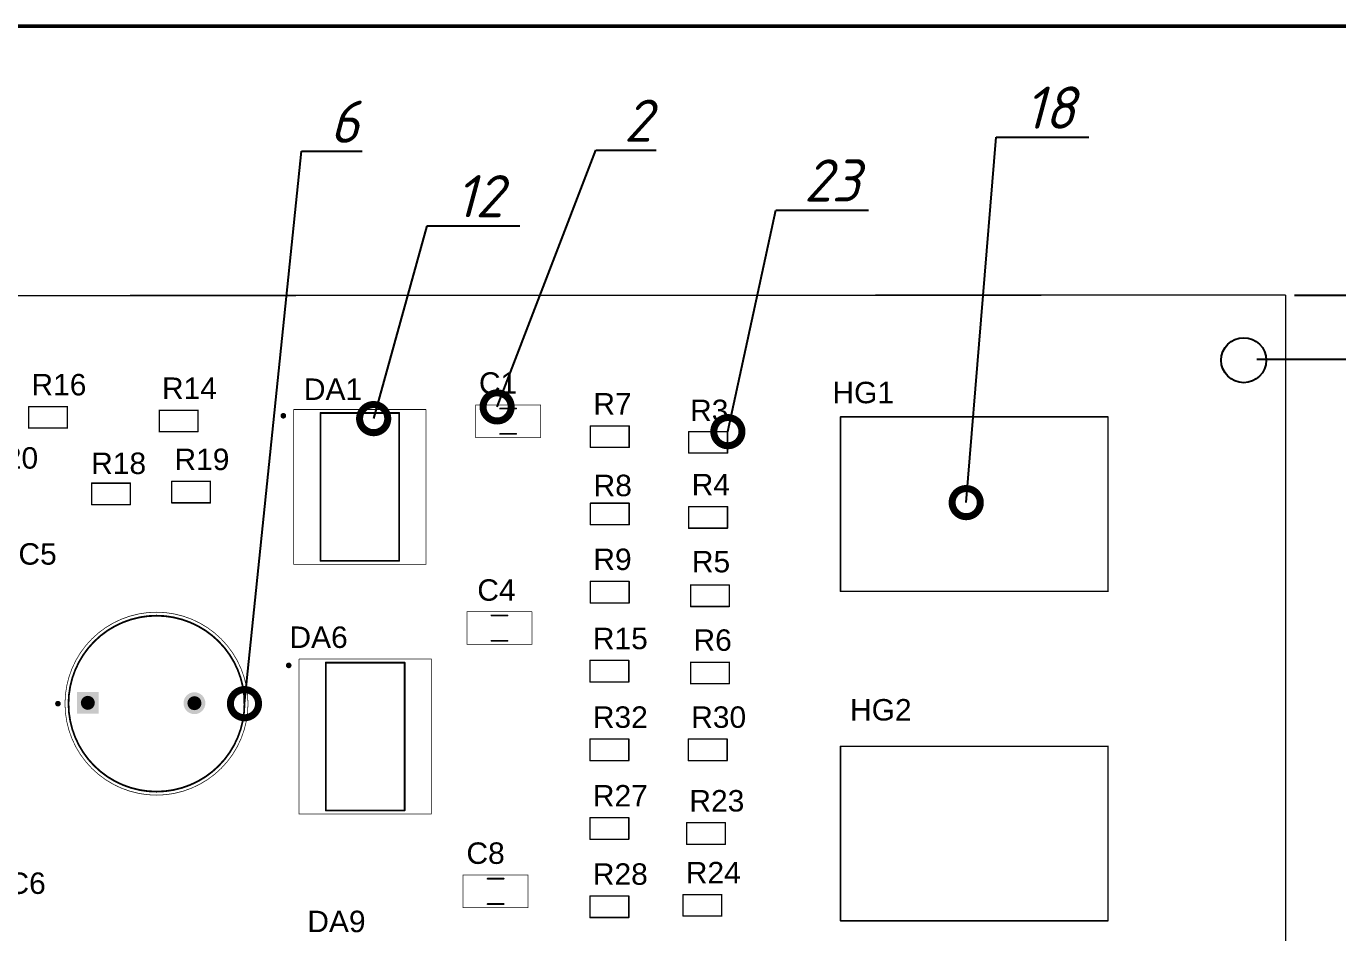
# Paper-space layout 'Лист1' of a CAD drawing. Header units: millimetres. Extents: x 20 to 405, y 5 to 258.
# Drawn here: x 122.9 to 216, y 193 to 257.5 of the extents above; entities that cross this region are included whole.
import ezdxf
from ezdxf import colors
from ezdxf.entities.mleader import LeaderData, LeaderLine
from ezdxf.math import Vec2, Vec3

# ---------------------------------------------------------------- set-up
doc = ezdxf.new("R2010")
doc.units = ezdxf.units.MM
for name, color, linetype in [('Mechanical13', 56, 'Continuous'), ('Mechanical15', 56, 'Continuous'), ('Mechanical2', 216, 'Continuous'), ('PadHoleLayer', 156, 'Continuous'), ('TopOverlay', 2, 'Continuous'), ('TopSolder', 216, 'Continuous')]:
    doc.layers.add(name, color=color, linetype=linetype)
doc.layers.add('Розмірний', color=130, linetype='Continuous', lineweight=25)
doc.layers.add('СхемаЕлПринц', color=7, linetype='Continuous', lineweight=50, true_color=0x000000)
doc.styles.add('GOST-2.304_Type-B_italic', font='GOST Common Italic.ttf')
doc.styles.get("Standard").update_dxf_attribs({"font": 'arial.ttf'})
doc.dimstyles.new('ISO-25', dxfattribs={"dimtxt": 2.5, "dimasz": 2.5, "dimexe": 1.25, "dimexo": 0.625, "dimtad": 1, "dimtxsty": 'Standard', "dimcen": 2.5, "dimadec": 0, "dimazin": 0, "dimtfac": 1, "dimtmove": 0, "dimatfit": 3, "dimfxl": 1, "dimarcsym": 0})

# ---------------------------------------------------------------- blocks, each defined once
blk = doc.blocks.new('*D145')
at = {"layer": 'Defpoints', "color": 0, "transparency": 16777216}
for p in [(209.678, 233.795), (209.678, 138.795), (222.967, 138.795)]:
    blk.add_point(p, dxfattribs=at)
at = {"layer": 'СхемаЕлПринц', "color": 0, "lineweight": -2, "transparency": 16777216}
for p, q in [((210.303, 233.795), (224.217, 233.795)), ((222.967, 231.295), (222.967, 141.295)), ((210.303, 138.795), (224.217, 138.795))]:
    blk.add_line(p, q, dxfattribs=at)
at = {"layer": 'СхемаЕлПринц', "color": 0, "transparency": 16777216}
for points in [[(222.55, 231.295), (223.384, 231.295), (222.967, 233.795)], [(222.55, 141.295), (223.384, 141.295), (222.967, 138.795)]]:
    blk.add_solid(points, dxfattribs=at)
at = {"layer": 'СхемаЕлПринц', "color": 0, "transparency": 16777216, "insert": (220.839, 186.295), "char_height": 2.5, "attachment_point": 5, "rotation": 90}
blk.add_mtext('95+0,1', dxfattribs=at)
blk = doc.blocks.new('*D146')
at = {"layer": 'Defpoints', "color": 0, "transparency": 16777216}
for p in [(212.336, 238.356), (212.336, 133.356), (233.695, 133.356)]:
    blk.add_point(p, dxfattribs=at)
at = {"layer": 'СхемаЕлПринц', "color": 0, "lineweight": -2, "transparency": 16777216}
for p, q in [((212.961, 238.356), (234.945, 238.356)), ((233.695, 235.856), (233.695, 135.856)), ((212.961, 133.356), (234.945, 133.356))]:
    blk.add_line(p, q, dxfattribs=at)
at = {"layer": 'СхемаЕлПринц', "color": 0, "transparency": 16777216}
for points in [[(233.279, 235.856), (234.112, 235.856), (233.695, 238.356)], [(233.279, 135.856), (234.112, 135.856), (233.695, 133.356)]]:
    blk.add_solid(points, dxfattribs=at)
at = {"layer": 'СхемаЕлПринц', "color": 0, "transparency": 16777216, "insert": (231.568, 185.856), "char_height": 2.5, "attachment_point": 5, "rotation": 90}
blk.add_mtext('105 +0,1', dxfattribs=at)
blk = doc.blocks.new('_DotSmall')
at = {"color": 0, "linetype": 'ByBlock', "const_width": 0.5}
blk.add_lwpolyline([(-0.0625, 0, 1), (0.0625, 0, 1)], format="xyb", close=True, dxfattribs=at)

psp = doc.layouts.new('Лист1')

# ---------------------------------------------------------------- hatches: boundary and pattern name
at = {"layer": 'PadHoleLayer', "true_color": 0x000000}
h = psp.add_hatch(color=18, dxfattribs=at)
edge = h.paths.add_edge_path()
edge.add_arc((127.256, 209.381), 0.5, 0, 360)
h = psp.add_hatch(color=18, dxfattribs=at)
edge = h.paths.add_edge_path()
edge.add_arc((134.831, 209.356), 0.5, 0, 360)
at = {"layer": 'TopSolder', "true_color": 0x000000}
psp.add_hatch(color=18, dxfattribs=at).paths.add_polyline_path([(126.479, 210.158), (128.033, 210.158), (128.033, 208.605), (126.479, 208.605)])
h = psp.add_hatch(color=18, dxfattribs=at)
edge = h.paths.add_edge_path()
edge.add_arc((134.831, 209.356), 0.777, 0, 360)

# ---------------------------------------------------------------- linework, layer by layer
at = {"layer": 'Mechanical13', "color": 18, "true_color": 0x000000}
for points, const_width in [([(141.243, 229.778, 1), (141.043, 229.778, 1)], 0.2), ([(140.993, 229.778, 1), (141.093, 229.778, 1)], 0.1), ([(141.193, 229.778, 1), (141.293, 229.778, 1)], 0.1), ([(143.746, 229.973, 1), (143.81, 229.973, 1)], 0.0635), ([(143.746, 229.973, 1), (143.81, 229.973, 1)], 0.0635), ([(149.346, 229.973, 1), (149.41, 229.973, 1)], 0.0635), ([(149.346, 229.973, 1), (149.41, 229.973, 1)], 0.0635), ([(143.746, 219.473, 1), (143.81, 219.473, 1)], 0.0635), ([(143.746, 219.473, 1), (143.81, 219.473, 1)], 0.0635), ([(149.346, 219.473, 1), (149.41, 219.473, 1)], 0.0635), ([(149.346, 219.473, 1), (149.41, 219.473, 1)], 0.0635), ([(141.626, 212.041, 1), (141.426, 212.041, 1)], 0.2), ([(141.376, 212.041, 1), (141.476, 212.041, 1)], 0.1), ([(141.576, 212.041, 1), (141.676, 212.041, 1)], 0.1), ([(144.129, 212.236, 1), (144.193, 212.236, 1)], 0.0635), ([(144.129, 212.236, 1), (144.193, 212.236, 1)], 0.0635), ([(149.729, 212.236, 1), (149.793, 212.236, 1)], 0.0635), ([(149.729, 212.236, 1), (149.793, 212.236, 1)], 0.0635), ([(125.234, 209.322, 1), (125.034, 209.322, 1)], 0.2), ([(124.984, 209.322, 1), (125.084, 209.322, 1)], 0.1), ([(125.184, 209.322, 1), (125.284, 209.322, 1)], 0.1), ([(144.129, 201.736, 1), (144.193, 201.736, 1)], 0.0635), ([(144.129, 201.736, 1), (144.193, 201.736, 1)], 0.0635), ([(149.729, 201.736, 1), (149.793, 201.736, 1)], 0.0635), ([(149.729, 201.736, 1), (149.793, 201.736, 1)], 0.0635)]:
    psp.add_lwpolyline(points, format="xyb", close=True, dxfattribs=dict(at, const_width=const_width))
at = {"layer": 'Mechanical13', "color": 18, "true_color": 0x000000, "const_width": 0.127}
for points in [[(143.778, 219.473), (143.778, 229.973)], [(143.778, 229.973), (149.378, 229.973)], [(149.378, 219.473), (149.378, 229.973)], [(143.778, 219.473), (149.378, 219.473)], [(144.161, 201.736), (144.161, 212.236)], [(144.161, 212.236), (149.761, 212.236)], [(149.761, 201.736), (149.761, 212.236)], [(144.161, 201.736), (149.761, 201.736)]]:
    psp.add_lwpolyline(points, dxfattribs=at)
at = {"layer": 'Mechanical15', "color": 18, "true_color": 0x000000}
for points, const_width in [([(42.443, 238.28), (212.336, 238.356)], 0.1), ([(212.348, 133.214), (212.336, 238.359)], 0.1), ([(141.878, 219.223), (141.878, 230.223)], 0.05), ([(141.878, 230.223), (151.278, 230.223)], 0.05), ([(151.278, 219.223), (151.278, 230.223)], 0.05), ([(154.803, 228.231), (154.803, 230.547)], 0.05), ([(154.803, 230.547), (159.419, 230.547)], 0.05), ([(159.419, 228.231), (159.419, 230.547)], 0.05), ([(154.803, 228.231), (159.419, 228.231)], 0.05), ([(141.878, 219.223), (151.278, 219.223)], 0.05), ([(154.189, 213.532), (154.189, 215.848)], 0.05), ([(154.189, 215.848), (158.805, 215.848)], 0.05), ([(158.805, 213.532), (158.805, 215.848)], 0.05), ([(154.189, 213.532), (158.805, 213.532)], 0.05), ([(142.261, 201.486), (142.261, 212.486)], 0.05), ([(142.261, 212.486), (151.661, 212.486)], 0.05), ([(151.661, 201.486), (151.661, 212.486)], 0.05), ([(142.261, 201.486), (151.661, 201.486)], 0.05), ([(153.914, 194.83), (153.914, 197.146)], 0.05), ([(153.914, 197.146), (158.53, 197.146)], 0.05), ([(158.53, 194.83), (158.53, 197.146)], 0.05), ([(153.914, 194.83), (158.53, 194.83)], 0.05)]:
    psp.add_lwpolyline(points, dxfattribs=dict(at, const_width=const_width))
for points, const_width in [([(141.866, 230.223, 1), (141.891, 230.223, 1)], 0.025), ([(141.866, 230.223, 1), (141.891, 230.223, 1)], 0.025), ([(151.266, 230.223, 1), (151.291, 230.223, 1)], 0.025), ([(151.266, 230.223, 1), (151.291, 230.223, 1)], 0.025), ([(154.791, 230.547, 1), (154.816, 230.547, 1)], 0.025), ([(154.791, 230.547, 1), (154.816, 230.547, 1)], 0.025), ([(159.407, 230.547, 1), (159.432, 230.547, 1)], 0.025), ([(159.407, 230.547, 1), (159.432, 230.547, 1)], 0.025), ([(154.791, 228.231, 1), (154.816, 228.231, 1)], 0.025), ([(154.791, 228.231, 1), (154.816, 228.231, 1)], 0.025), ([(159.407, 228.231, 1), (159.432, 228.231, 1)], 0.025), ([(159.407, 228.231, 1), (159.432, 228.231, 1)], 0.025), ([(141.866, 219.223, 1), (141.891, 219.223, 1)], 0.025), ([(141.866, 219.223, 1), (141.891, 219.223, 1)], 0.025), ([(151.266, 219.223, 1), (151.291, 219.223, 1)], 0.025), ([(151.266, 219.223, 1), (151.291, 219.223, 1)], 0.025), ([(138.634, 209.322, 1), (125.634, 209.322, 1)], 0.05), ([(154.177, 215.848, 1), (154.202, 215.848, 1)], 0.025), ([(154.177, 215.848, 1), (154.202, 215.848, 1)], 0.025), ([(158.793, 215.848, 1), (158.818, 215.848, 1)], 0.025), ([(158.793, 215.848, 1), (158.818, 215.848, 1)], 0.025), ([(154.177, 213.532, 1), (154.202, 213.532, 1)], 0.025), ([(154.177, 213.532, 1), (154.202, 213.532, 1)], 0.025), ([(158.793, 213.532, 1), (158.818, 213.532, 1)], 0.025), ([(158.793, 213.532, 1), (158.818, 213.532, 1)], 0.025), ([(142.249, 212.486, 1), (142.274, 212.486, 1)], 0.025), ([(142.249, 212.486, 1), (142.274, 212.486, 1)], 0.025), ([(151.649, 212.486, 1), (151.674, 212.486, 1)], 0.025), ([(151.649, 212.486, 1), (151.674, 212.486, 1)], 0.025), ([(125.622, 209.322, 1), (125.647, 209.322, 1)], 0.025), ([(138.622, 209.322, 1), (138.647, 209.322, 1)], 0.025), ([(142.249, 201.486, 1), (142.274, 201.486, 1)], 0.025), ([(142.249, 201.486, 1), (142.274, 201.486, 1)], 0.025), ([(151.649, 201.486, 1), (151.674, 201.486, 1)], 0.025), ([(151.649, 201.486, 1), (151.674, 201.486, 1)], 0.025), ([(153.902, 197.146, 1), (153.927, 197.146, 1)], 0.025), ([(153.902, 197.146, 1), (153.927, 197.146, 1)], 0.025), ([(158.518, 197.146, 1), (158.543, 197.146, 1)], 0.025), ([(158.518, 197.146, 1), (158.543, 197.146, 1)], 0.025), ([(153.902, 194.83, 1), (153.927, 194.83, 1)], 0.025), ([(153.902, 194.83, 1), (153.927, 194.83, 1)], 0.025), ([(158.518, 194.83, 1), (158.543, 194.83, 1)], 0.025), ([(158.518, 194.83, 1), (158.543, 194.83, 1)], 0.025)]:
    psp.add_lwpolyline(points, format="xyb", close=True, dxfattribs=dict(at, const_width=const_width))
at = {"layer": 'Mechanical2', "color": 18, "true_color": 0x000000, "const_width": 0.1}
for points in [[(123.057, 228.901), (123.057, 230.426)], [(123.057, 230.426), (125.807, 230.426)], [(125.807, 228.901), (125.807, 230.426)], [(132.328, 228.647), (132.328, 230.172)], [(132.328, 230.172), (135.078, 230.172)], [(135.078, 228.647), (135.078, 230.172)], [(180.723, 217.3), (180.723, 229.7)], [(180.723, 229.7), (199.723, 229.7)], [(199.723, 217.3), (199.723, 229.7)], [(123.057, 228.901), (125.807, 228.901)], [(132.328, 228.647), (135.078, 228.647)], [(162.959, 227.529), (162.959, 229.054)], [(162.959, 229.054), (165.709, 229.054)], [(165.709, 227.529), (165.709, 229.054)], [(169.945, 227.123), (169.945, 228.648)], [(169.945, 228.648), (172.695, 228.648)], [(172.695, 227.123), (172.695, 228.648)], [(162.959, 227.529), (165.709, 227.529)], [(169.945, 227.123), (172.695, 227.123)], [(127.526, 223.465), (127.526, 224.99)], [(127.526, 224.99), (130.276, 224.99)], [(130.276, 223.465), (130.276, 224.99)], [(133.216, 223.592), (133.216, 225.117)], [(133.216, 225.117), (135.966, 225.117)], [(135.966, 223.592), (135.966, 225.117)], [(133.216, 223.592), (135.966, 223.592)], [(162.96, 222.043), (162.96, 223.568)], [(162.96, 223.568), (165.71, 223.568)], [(165.71, 222.043), (165.71, 223.568)], [(127.526, 223.465), (130.276, 223.465)], [(169.945, 221.789), (169.945, 223.314)], [(169.945, 223.314), (172.695, 223.314)], [(172.695, 221.789), (172.695, 223.314)], [(162.96, 222.043), (165.71, 222.043)], [(169.945, 221.789), (172.695, 221.789)], [(162.959, 216.48), (162.959, 218.005)], [(162.959, 218.005), (165.709, 218.005)], [(165.709, 216.48), (165.709, 218.005)], [(170.071, 216.226), (170.071, 217.751)], [(170.071, 217.751), (172.821, 217.751)], [(172.821, 216.226), (172.821, 217.751)], [(180.723, 217.3), (199.723, 217.3)], [(162.959, 216.48), (165.709, 216.48)], [(170.071, 216.226), (172.821, 216.226)], [(162.935, 210.867), (162.935, 212.392)], [(162.935, 212.392), (165.685, 212.392)], [(165.685, 210.867), (165.685, 212.392)], [(170.072, 210.74), (170.072, 212.265)], [(170.072, 212.265), (172.822, 212.265)], [(172.822, 210.74), (172.822, 212.265)], [(162.935, 210.867), (165.685, 210.867)], [(170.072, 210.74), (172.822, 210.74)], [(162.935, 205.279), (162.935, 206.804)], [(162.935, 206.804), (165.685, 206.804)], [(165.685, 205.279), (165.685, 206.804)], [(169.92, 205.279), (169.92, 206.804)], [(169.92, 206.804), (172.67, 206.804)], [(172.67, 205.279), (172.67, 206.804)], [(180.723, 193.894), (180.723, 206.294)], [(180.723, 206.294), (199.723, 206.294)], [(199.723, 193.894), (199.723, 206.294)], [(162.935, 205.279), (165.685, 205.279)], [(169.92, 205.279), (172.67, 205.279)], [(162.935, 199.691), (162.935, 201.216)], [(162.935, 201.216), (165.685, 201.216)], [(165.685, 199.691), (165.685, 201.216)], [(169.792, 199.335), (169.792, 200.86)], [(169.792, 200.86), (172.542, 200.86)], [(172.542, 199.335), (172.542, 200.86)], [(162.935, 199.691), (165.685, 199.691)], [(169.792, 199.335), (172.542, 199.335)], [(162.934, 194.128), (162.934, 195.653)], [(162.934, 195.653), (165.684, 195.653)], [(165.684, 194.128), (165.684, 195.653)], [(169.539, 194.23), (169.539, 195.755)], [(169.539, 195.755), (172.289, 195.755)], [(172.289, 194.23), (172.289, 195.755)], [(162.934, 194.128), (165.684, 194.128)], [(169.539, 194.23), (172.289, 194.23)], [(180.723, 193.894), (199.723, 193.894)]]:
    psp.add_lwpolyline(points, dxfattribs=at)
at = {"layer": 'Mechanical2', "color": 18, "true_color": 0x000000, "const_width": 0.05}
for points in [[(123.032, 230.426, 1), (123.082, 230.426, 1)], [(123.032, 230.426, 1), (123.082, 230.426, 1)], [(125.782, 230.426, 1), (125.832, 230.426, 1)], [(125.782, 230.426, 1), (125.832, 230.426, 1)], [(132.303, 230.172, 1), (132.353, 230.172, 1)], [(132.303, 230.172, 1), (132.353, 230.172, 1)], [(135.053, 230.172, 1), (135.103, 230.172, 1)], [(135.053, 230.172, 1), (135.103, 230.172, 1)], [(180.698, 229.7, 1), (180.748, 229.7, 1)], [(180.698, 229.7, 1), (180.748, 229.7, 1)], [(199.698, 229.7, 1), (199.748, 229.7, 1)], [(199.698, 229.7, 1), (199.748, 229.7, 1)], [(123.032, 228.901, 1), (123.082, 228.901, 1)], [(123.032, 228.901, 1), (123.082, 228.901, 1)], [(125.782, 228.901, 1), (125.832, 228.901, 1)], [(125.782, 228.901, 1), (125.832, 228.901, 1)], [(132.303, 228.647, 1), (132.353, 228.647, 1)], [(132.303, 228.647, 1), (132.353, 228.647, 1)], [(135.053, 228.647, 1), (135.103, 228.647, 1)], [(135.053, 228.647, 1), (135.103, 228.647, 1)], [(162.934, 229.054, 1), (162.984, 229.054, 1)], [(162.934, 229.054, 1), (162.984, 229.054, 1)], [(165.684, 229.054, 1), (165.734, 229.054, 1)], [(165.684, 229.054, 1), (165.734, 229.054, 1)], [(169.92, 228.648, 1), (169.97, 228.648, 1)], [(169.92, 228.648, 1), (169.97, 228.648, 1)], [(172.67, 228.648, 1), (172.72, 228.648, 1)], [(172.67, 228.648, 1), (172.72, 228.648, 1)], [(162.934, 227.529, 1), (162.984, 227.529, 1)], [(162.934, 227.529, 1), (162.984, 227.529, 1)], [(165.684, 227.529, 1), (165.734, 227.529, 1)], [(165.684, 227.529, 1), (165.734, 227.529, 1)], [(169.92, 227.123, 1), (169.97, 227.123, 1)], [(169.92, 227.123, 1), (169.97, 227.123, 1)], [(172.67, 227.123, 1), (172.72, 227.123, 1)], [(172.67, 227.123, 1), (172.72, 227.123, 1)], [(127.501, 224.99, 1), (127.551, 224.99, 1)], [(127.501, 224.99, 1), (127.551, 224.99, 1)], [(130.251, 224.99, 1), (130.301, 224.99, 1)], [(130.251, 224.99, 1), (130.301, 224.99, 1)], [(133.191, 225.117, 1), (133.241, 225.117, 1)], [(133.191, 225.117, 1), (133.241, 225.117, 1)], [(135.941, 225.117, 1), (135.991, 225.117, 1)], [(135.941, 225.117, 1), (135.991, 225.117, 1)], [(133.191, 223.592, 1), (133.241, 223.592, 1)], [(133.191, 223.592, 1), (133.241, 223.592, 1)], [(135.941, 223.592, 1), (135.991, 223.592, 1)], [(135.941, 223.592, 1), (135.991, 223.592, 1)], [(162.935, 223.568, 1), (162.985, 223.568, 1)], [(162.935, 223.568, 1), (162.985, 223.568, 1)], [(165.685, 223.568, 1), (165.735, 223.568, 1)], [(165.685, 223.568, 1), (165.735, 223.568, 1)], [(127.501, 223.465, 1), (127.551, 223.465, 1)], [(127.501, 223.465, 1), (127.551, 223.465, 1)], [(130.251, 223.465, 1), (130.301, 223.465, 1)], [(130.251, 223.465, 1), (130.301, 223.465, 1)], [(169.92, 223.314, 1), (169.97, 223.314, 1)], [(169.92, 223.314, 1), (169.97, 223.314, 1)], [(172.67, 223.314, 1), (172.72, 223.314, 1)], [(172.67, 223.314, 1), (172.72, 223.314, 1)], [(162.935, 222.043, 1), (162.985, 222.043, 1)], [(162.935, 222.043, 1), (162.985, 222.043, 1)], [(165.685, 222.043, 1), (165.735, 222.043, 1)], [(165.685, 222.043, 1), (165.735, 222.043, 1)], [(169.92, 221.789, 1), (169.97, 221.789, 1)], [(169.92, 221.789, 1), (169.97, 221.789, 1)], [(172.67, 221.789, 1), (172.72, 221.789, 1)], [(172.67, 221.789, 1), (172.72, 221.789, 1)], [(162.934, 218.005, 1), (162.984, 218.005, 1)], [(162.934, 218.005, 1), (162.984, 218.005, 1)], [(165.684, 218.005, 1), (165.734, 218.005, 1)], [(165.684, 218.005, 1), (165.734, 218.005, 1)], [(170.046, 217.751, 1), (170.096, 217.751, 1)], [(170.046, 217.751, 1), (170.096, 217.751, 1)], [(172.796, 217.751, 1), (172.846, 217.751, 1)], [(172.796, 217.751, 1), (172.846, 217.751, 1)], [(180.698, 217.3, 1), (180.748, 217.3, 1)], [(180.698, 217.3, 1), (180.748, 217.3, 1)], [(199.698, 217.3, 1), (199.748, 217.3, 1)], [(199.698, 217.3, 1), (199.748, 217.3, 1)], [(162.934, 216.48, 1), (162.984, 216.48, 1)], [(162.934, 216.48, 1), (162.984, 216.48, 1)], [(165.684, 216.48, 1), (165.734, 216.48, 1)], [(165.684, 216.48, 1), (165.734, 216.48, 1)], [(170.046, 216.226, 1), (170.096, 216.226, 1)], [(170.046, 216.226, 1), (170.096, 216.226, 1)], [(172.796, 216.226, 1), (172.846, 216.226, 1)], [(172.796, 216.226, 1), (172.846, 216.226, 1)], [(162.91, 212.392, 1), (162.96, 212.392, 1)], [(162.91, 212.392, 1), (162.96, 212.392, 1)], [(165.66, 212.392, 1), (165.71, 212.392, 1)], [(165.66, 212.392, 1), (165.71, 212.392, 1)], [(170.047, 212.265, 1), (170.097, 212.265, 1)], [(170.047, 212.265, 1), (170.097, 212.265, 1)], [(172.797, 212.265, 1), (172.847, 212.265, 1)], [(172.797, 212.265, 1), (172.847, 212.265, 1)], [(162.91, 210.867, 1), (162.96, 210.867, 1)], [(162.91, 210.867, 1), (162.96, 210.867, 1)], [(165.66, 210.867, 1), (165.71, 210.867, 1)], [(165.66, 210.867, 1), (165.71, 210.867, 1)], [(170.047, 210.74, 1), (170.097, 210.74, 1)], [(170.047, 210.74, 1), (170.097, 210.74, 1)], [(172.797, 210.74, 1), (172.847, 210.74, 1)], [(172.797, 210.74, 1), (172.847, 210.74, 1)], [(162.91, 206.804, 1), (162.96, 206.804, 1)], [(162.91, 206.804, 1), (162.96, 206.804, 1)], [(165.66, 206.804, 1), (165.71, 206.804, 1)], [(165.66, 206.804, 1), (165.71, 206.804, 1)], [(169.895, 206.804, 1), (169.945, 206.804, 1)], [(169.895, 206.804, 1), (169.945, 206.804, 1)], [(172.645, 206.804, 1), (172.695, 206.804, 1)], [(172.645, 206.804, 1), (172.695, 206.804, 1)], [(180.698, 206.294, 1), (180.748, 206.294, 1)], [(180.698, 206.294, 1), (180.748, 206.294, 1)], [(199.698, 206.294, 1), (199.748, 206.294, 1)], [(199.698, 206.294, 1), (199.748, 206.294, 1)], [(162.91, 205.279, 1), (162.96, 205.279, 1)], [(162.91, 205.279, 1), (162.96, 205.279, 1)], [(165.66, 205.279, 1), (165.71, 205.279, 1)], [(165.66, 205.279, 1), (165.71, 205.279, 1)], [(169.895, 205.279, 1), (169.945, 205.279, 1)], [(169.895, 205.279, 1), (169.945, 205.279, 1)], [(172.645, 205.279, 1), (172.695, 205.279, 1)], [(172.645, 205.279, 1), (172.695, 205.279, 1)], [(162.91, 201.216, 1), (162.96, 201.216, 1)], [(162.91, 201.216, 1), (162.96, 201.216, 1)], [(165.66, 201.216, 1), (165.71, 201.216, 1)], [(165.66, 201.216, 1), (165.71, 201.216, 1)], [(169.767, 200.86, 1), (169.817, 200.86, 1)], [(169.767, 200.86, 1), (169.817, 200.86, 1)], [(172.517, 200.86, 1), (172.567, 200.86, 1)], [(172.517, 200.86, 1), (172.567, 200.86, 1)], [(162.91, 199.691, 1), (162.96, 199.691, 1)], [(162.91, 199.691, 1), (162.96, 199.691, 1)], [(165.66, 199.691, 1), (165.71, 199.691, 1)], [(165.66, 199.691, 1), (165.71, 199.691, 1)], [(169.767, 199.335, 1), (169.817, 199.335, 1)], [(169.767, 199.335, 1), (169.817, 199.335, 1)], [(172.517, 199.335, 1), (172.567, 199.335, 1)], [(172.517, 199.335, 1), (172.567, 199.335, 1)], [(162.909, 195.653, 1), (162.959, 195.653, 1)], [(162.909, 195.653, 1), (162.959, 195.653, 1)], [(165.659, 195.653, 1), (165.709, 195.653, 1)], [(165.659, 195.653, 1), (165.709, 195.653, 1)], [(169.514, 195.755, 1), (169.564, 195.755, 1)], [(169.514, 195.755, 1), (169.564, 195.755, 1)], [(172.264, 195.755, 1), (172.314, 195.755, 1)], [(172.264, 195.755, 1), (172.314, 195.755, 1)], [(162.909, 194.128, 1), (162.959, 194.128, 1)], [(162.909, 194.128, 1), (162.959, 194.128, 1)], [(165.659, 194.128, 1), (165.709, 194.128, 1)], [(165.659, 194.128, 1), (165.709, 194.128, 1)], [(169.514, 194.23, 1), (169.564, 194.23, 1)], [(169.514, 194.23, 1), (169.564, 194.23, 1)], [(172.264, 194.23, 1), (172.314, 194.23, 1)], [(172.264, 194.23, 1), (172.314, 194.23, 1)], [(180.698, 193.894, 1), (180.748, 193.894, 1)], [(180.698, 193.894, 1), (180.748, 193.894, 1)], [(199.698, 193.894, 1), (199.748, 193.894, 1)], [(199.698, 193.894, 1), (199.748, 193.894, 1)]]:
    psp.add_lwpolyline(points, format="xyb", close=True, dxfattribs=at)
at = {"layer": 'TopOverlay', "color": 18, "true_color": 0x000000, "const_width": 0.127}
for points in [[(156.541, 230.289), (157.681, 230.289)], [(143.778, 229.973), (149.378, 229.973)], [(156.541, 228.489), (157.681, 228.489)], [(143.778, 219.473), (149.378, 219.473)], [(155.927, 215.59), (157.067, 215.59)], [(155.927, 213.79), (157.067, 213.79)], [(144.161, 212.236), (149.761, 212.236)], [(144.161, 201.736), (149.761, 201.736)], [(155.652, 196.888), (156.792, 196.888)], [(155.652, 195.088), (156.792, 195.088)]]:
    psp.add_lwpolyline(points, dxfattribs=at)
at = {"layer": 'TopOverlay', "color": 18, "true_color": 0x000000}
for points, const_width in [([(156.509, 230.289, 1), (156.573, 230.289, 1)], 0.0635), ([(157.649, 230.289, 1), (157.713, 230.289, 1)], 0.0635), ([(141.243, 229.778, 1), (141.043, 229.778, 1)], 0.2), ([(140.993, 229.778, 1), (141.093, 229.778, 1)], 0.1), ([(141.193, 229.778, 1), (141.293, 229.778, 1)], 0.1), ([(143.746, 229.973, 1), (143.81, 229.973, 1)], 0.0635), ([(149.346, 229.973, 1), (149.41, 229.973, 1)], 0.0635), ([(156.509, 228.489, 1), (156.573, 228.489, 1)], 0.0635), ([(157.649, 228.489, 1), (157.713, 228.489, 1)], 0.0635), ([(143.746, 219.473, 1), (143.81, 219.473, 1)], 0.0635), ([(149.346, 219.473, 1), (149.41, 219.473, 1)], 0.0635), ([(138.384, 209.322, 1), (125.884, 209.322, 1)], 0.127), ([(155.895, 215.59, 1), (155.959, 215.59, 1)], 0.0635), ([(157.035, 215.59, 1), (157.099, 215.59, 1)], 0.0635), ([(155.895, 213.79, 1), (155.959, 213.79, 1)], 0.0635), ([(157.035, 213.79, 1), (157.099, 213.79, 1)], 0.0635), ([(141.626, 212.041, 1), (141.426, 212.041, 1)], 0.2), ([(141.376, 212.041, 1), (141.476, 212.041, 1)], 0.1), ([(141.576, 212.041, 1), (141.676, 212.041, 1)], 0.1), ([(144.129, 212.236, 1), (144.193, 212.236, 1)], 0.0635), ([(149.729, 212.236, 1), (149.793, 212.236, 1)], 0.0635), ([(125.234, 209.322, 1), (125.034, 209.322, 1)], 0.2), ([(124.984, 209.322, 1), (125.084, 209.322, 1)], 0.1), ([(125.184, 209.322, 1), (125.284, 209.322, 1)], 0.1), ([(125.852, 209.322, 1), (125.916, 209.322, 1)], 0.0635), ([(138.352, 209.322, 1), (138.416, 209.322, 1)], 0.0635), ([(144.129, 201.736, 1), (144.193, 201.736, 1)], 0.0635), ([(149.729, 201.736, 1), (149.793, 201.736, 1)], 0.0635), ([(155.62, 196.888, 1), (155.684, 196.888, 1)], 0.0635), ([(156.76, 196.888, 1), (156.824, 196.888, 1)], 0.0635), ([(155.62, 195.088, 1), (155.684, 195.088, 1)], 0.0635), ([(156.76, 195.088, 1), (156.824, 195.088, 1)], 0.0635)]:
    psp.add_lwpolyline(points, format="xyb", close=True, dxfattribs=dict(at, const_width=const_width))
at = {"layer": 'Розмірний', "color": 18, "true_color": 0x000000}
psp.add_circle((209.363, 233.724), 1.6, dxfattribs=at)
at = {"layer": 'СхемаЕлПринц'}
for p, q in [((206.28, 257.454), (20.313, 257.454)), ((405.122, 257.44), (206.28, 257.454))]:
    psp.add_line(p, q, dxfattribs=at)

# ---------------------------------------------------------------- texts
at = {"layer": 'TopOverlay', "color": 18, "true_color": 0x000000}
for s, p in [('R16', (123.25, 231.226)), ('R14', (132.522, 230.972)), ('DA1', (142.604, 230.904)), ('C1', (155.039, 231.34)), ('HG1', (180.146, 230.667)), ('R7', (163.166, 229.866)), ('R3', (170.039, 229.398)), ('R20', (119.822, 226.019)), ('R19', (133.41, 225.917)), ('R18', (127.492, 225.638)), ('R8', (163.181, 224.064)), ('R4', (170.152, 224.126)), ('C5', (122.327, 219.198)), ('R9', (163.166, 218.817)), ('R5', (170.164, 218.653)), ('C4', (154.923, 216.634)), ('DA6', (141.577, 213.281)), ('R15', (163.129, 213.192)), ('R6', (170.279, 213.077)), ('HG2', (181.398, 208.125)), ('R32', (163.128, 207.604)), ('R30', (170.113, 207.604)), ('R27', (163.129, 202.016)), ('R23', (169.986, 201.66)), ('C8', (154.15, 197.939)), ('R28', (163.128, 196.453)), ('R24', (169.733, 196.555)), ('C6', (121.547, 195.805)), ('DA9', (142.847, 193.088))]:
    psp.add_text(s, height=1.524, dxfattribs=at).set_placement(p)

# ---------------------------------------------------------------- dimensions: what is measured, and where the dimension line sits
at = {"layer": 'СхемаЕлПринц'}
for base, p1, p2, text, picture, middle in [((233.695, 133.356), (212.336, 238.356), (212.336, 133.356), '<> +0,1', '*D146', (231.568, 185.856)), ((222.967, 138.795), (209.678, 233.795), (209.678, 138.795), '<>+0,1', '*D145', (220.839, 186.295))]:
    dim = psp.add_linear_dim(base=base, p1=p1, p2=p2, angle=90, text=text, dimstyle='ISO-25', dxfattribs=at)
    dim.commit()
    dim.dimension.update_dxf_attribs({"geometry": picture, "text_midpoint": middle})

# ---------------------------------------------------------------- leaders
ml = psp.add_multileader_mtext('Standard')
ml.set_content('\\L{\\L18}', color=256, style='GOST-2.304_Type-B_italic')
ml.set_leader_properties()
ml.set_arrow_properties(name='DOTSMALL')
ml.build(insert=Vec2(0, 0))
ml.multileader.update_dxf_attribs({"text_left_attachment_type": 8, "text_right_attachment_type": 8, "dogleg_length": 1})
ctx = ml.context
ctx.base_point, ctx.char_height, ctx.landing_gap_size, ctx.plane_origin = Vec3(192.784, 249.57), 3, 1, Vec3(189.651, 223.607)
ctx.left_attachment, ctx.right_attachment = 8, 8
notes = []
notes.append((ctx, [(0, (1, 1, 0), (191.784, 249.57), (1, 0), 1, [(0, [(189.651, 223.607)], 0, [])])]))
ctx.mtext.insert, ctx.mtext.flow_direction = Vec3(193.784, 253.17), 5
ml = psp.add_multileader_mtext('Standard')
ml.set_content('\\L6', color=256, style='GOST-2.304_Type-B_italic')
ml.set_leader_properties()
ml.set_arrow_properties(name='DOTSMALL')
ml.build(insert=Vec2(0, 0))
ml.multileader.update_dxf_attribs({"text_left_attachment_type": 8, "text_right_attachment_type": 8, "dogleg_length": 1})
ctx = ml.context
ctx.base_point, ctx.char_height, ctx.landing_gap_size, ctx.plane_origin = Vec3(143.441, 248.57), 3, 1, Vec3(138.384, 209.322)
ctx.left_attachment, ctx.right_attachment = 8, 8
notes.append((ctx, [(0, (1, 1, 0), (142.441, 248.57), (1, 0), 1, [(0, [(138.384, 209.322)], 0, [])])]))
ctx.mtext.insert, ctx.mtext.flow_direction = Vec3(144.441, 252.17), 5
ml = psp.add_multileader_mtext('Standard')
ml.set_content('\\L2', color=256, style='GOST-2.304_Type-B_italic')
ml.set_leader_properties()
ml.set_arrow_properties(name='DOTSMALL')
ml.build(insert=Vec2(0, 0))
ml.multileader.update_dxf_attribs({"text_left_attachment_type": 8, "text_right_attachment_type": 8, "dogleg_length": 1})
ctx = ml.context
ctx.base_point, ctx.char_height, ctx.landing_gap_size, ctx.plane_origin = Vec3(164.345, 248.641), 3, 1, Vec3(156.331, 230.406)
ctx.left_attachment, ctx.right_attachment = 8, 8
notes.append((ctx, [(0, (1, 1, 0), (163.345, 248.641), (1, 0), 1, [(0, [(156.331, 230.406)], 0, [])])]))
ctx.mtext.insert, ctx.mtext.flow_direction = Vec3(165.345, 252.241), 5
ml = psp.add_multileader_mtext('Standard')
ml.set_content('\\L23', color=256, style='GOST-2.304_Type-B_italic')
ml.set_leader_properties()
ml.set_arrow_properties(name='DOTSMALL')
ml.build(insert=Vec2(0, 0))
ml.multileader.update_dxf_attribs({"text_left_attachment_type": 8, "text_right_attachment_type": 8, "dogleg_length": 1})
ctx = ml.context
ctx.base_point, ctx.char_height, ctx.landing_gap_size, ctx.plane_origin = Vec3(177.13, 244.396), 3, 1, Vec3(172.72, 228.648)
ctx.left_attachment, ctx.right_attachment = 8, 8
notes.append((ctx, [(0, (1, 1, 0), (176.13, 244.396), (1, 0), 1, [(0, [(172.72, 228.648)], 0, [])])]))
ctx.mtext.insert, ctx.mtext.flow_direction = Vec3(178.13, 247.996), 5
ml = psp.add_multileader_mtext('Standard')
ml.set_content('\\L12', color=256, style='GOST-2.304_Type-B_italic')
ml.set_leader_properties()
ml.set_arrow_properties(name='DOTSMALL')
ml.build(insert=Vec2(0, 0))
ml.multileader.update_dxf_attribs({"text_left_attachment_type": 8, "text_right_attachment_type": 8, "dogleg_length": 1})
ctx = ml.context
ctx.base_point, ctx.char_height, ctx.landing_gap_size, ctx.plane_origin = Vec3(152.357, 243.277), 3, 1, Vec3(147.561, 229.575)
ctx.left_attachment, ctx.right_attachment = 8, 8
notes.append((ctx, [(0, (1, 1, 0), (151.357, 243.277), (1, 0), 1, [(0, [(147.561, 229.575)], 0, [])])]))
ctx.mtext.insert, ctx.mtext.flow_direction = Vec3(153.357, 246.877), 5
for ctx, leaders in notes:
    for number, flags, end, landing, length, lines in leaders:
        leader = LeaderData()
        leader.index, (leader.has_last_leader_line, leader.has_dogleg_vector, leader.attachment_direction) = number, flags
        leader.last_leader_point, leader.dogleg_vector, leader.dogleg_length = Vec3(end), Vec3(landing), length
        for number, points, colour, breaks in lines:
            line = LeaderLine()
            line.index, line.vertices, line.color, line.breaks = number, Vec3.list(points), colors.encode_raw_color(colour), breaks
            leader.lines.append(line)
        ctx.leaders.append(leader)

doc.saveas('drawing.dxf')
